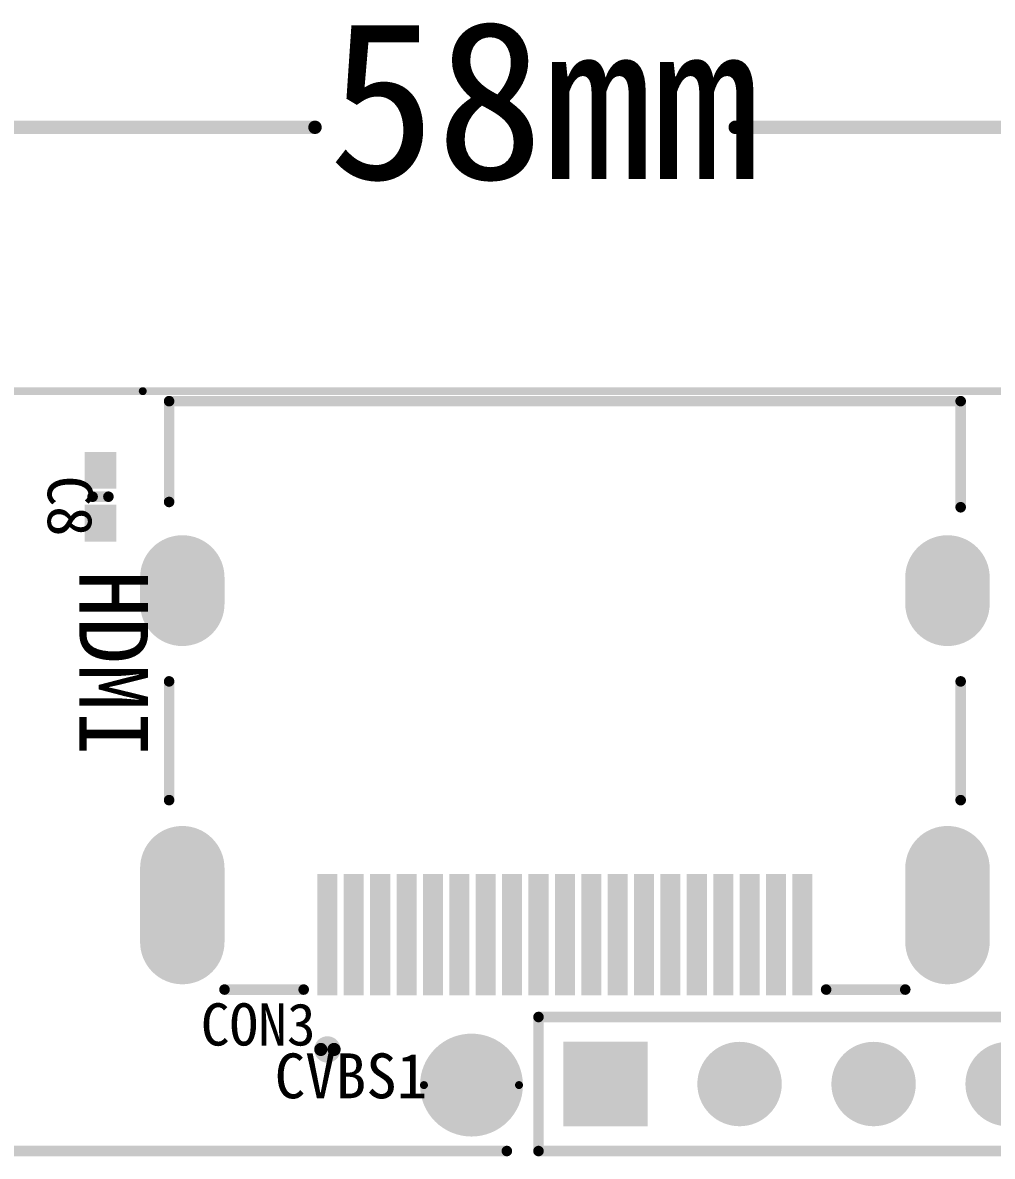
# Model space of a CAD drawing. Header units: millimetres. Extents: x 15 to 121, y 19 to 88.
# Drawn here: x 68.13 to 86.5, y 66.9 to 88.38 of the extents above; entities that cross this region are included whole.
import ezdxf

# ---------------------------------------------------------------- set-up
doc = ezdxf.new("R2010")
doc.units = ezdxf.units.MM
for name, color, linetype in [('KeepOutLayer', 6, 'Continuous'), ('Mechanical2', 216, 'Continuous'), ('TopOverlay', 2, 'Continuous'), ('TopPaste', 8, 'Continuous'), ('TopSolder', 216, 'Continuous')]:
    doc.layers.add(name, color=color, linetype=linetype)

# ---------------------------------------------------------------- blocks, each defined once
blk = doc.blocks.new('HDR1X7_5')
at = {"layer": 'TopOverlay', "const_width": 0.2}
for points in [[(-1.27, -1.27), (-1.27, 1.27)], [(-1.27, 1.27), (16.51, 1.27)], [(16.51, -1.27), (16.51, 1.27)], [(-1.27, -1.27), (16.51, -1.27)]]:
    blk.add_lwpolyline(points, dxfattribs=at)
at = {"layer": 'TopOverlay', "const_width": 0.1}
for points in [[(-1.32, 1.27, 1), (-1.22, 1.27, 1)], [(-1.32, 1.27, 1), (-1.22, 1.27, 1)], [(16.46, 1.27, 1), (16.56, 1.27, 1)], [(16.46, 1.27, 1), (16.56, 1.27, 1)], [(-1.32, -1.27, 1), (-1.22, -1.27, 1)], [(-1.32, -1.27, 1), (-1.22, -1.27, 1)], [(16.46, -1.27, 1), (16.56, -1.27, 1)], [(16.46, -1.27, 1), (16.56, -1.27, 1)]]:
    blk.add_lwpolyline(points, format="xyb", close=True, dxfattribs=at)
at = {"layer": 'TopSolder', "const_width": 0.8}
for points in [[(2.14, 0, 1), (2.94, 0, 1)], [(4.68, 0, 1), (5.48, 0, 1)], [(7.22, 0, 1), (8.02, 0, 1)], [(9.76, 0, 1), (10.56, 0, 1)], [(12.3, 0, 1), (13.1, 0, 1)], [(14.84, 0, 1), (15.64, 0, 1)]]:
    blk.add_lwpolyline(points, format="xyb", close=True, dxfattribs=at)
at = {"layer": 'TopSolder'}
blk.add_solid([(-0.8, -0.8), (0.8, -0.8), (-0.8, 0.8), (0.8, 0.8)], dxfattribs=at)
blk = doc.blocks.new('FD05015_19_16')
at = {"layer": 'TopOverlay'}
for points, const_width in [([(4.625, 1.975, 1), (4.375, 1.975, 1)], 0.25), ([(4.312, 1.975, 1), (4.437, 1.975, 1)], 0.125), ([(4.563, 1.975, 1), (4.687, 1.975, 1)], 0.125), ([(-6.5, 0.84, 1), (-6.4, 0.84, 1)], 0.1), ([(-5, 0.84, 1), (-4.9, 0.84, 1)], 0.1), ([(4.9, 0.84, 1), (5, 0.84, 1)], 0.1), ([(6.4, 0.84, 1), (6.5, 0.84, 1)], 0.1), ([(-7.55, -2.75, 1), (-7.45, -2.75, 1)], 0.1), ([(7.45, -2.75, 1), (7.55, -2.75, 1)], 0.1), ([(-7.55, -5, 1), (-7.45, -5, 1)], 0.1), ([(7.45, -5, 1), (7.55, -5, 1)], 0.1), ([(-7.55, -8.3, 1), (-7.45, -8.3, 1)], 0.1), ([(7.45, -8.4, 1), (7.55, -8.4, 1)], 0.1), ([(-7.55, -10.31, 1), (-7.45, -10.31, 1)], 0.1), ([(-7.55, -10.31, 1), (-7.45, -10.31, 1)], 0.1), ([(7.45, -10.31, 1), (7.55, -10.31, 1)], 0.1), ([(7.45, -10.31, 1), (7.55, -10.31, 1)], 0.1)]:
    blk.add_lwpolyline(points, format="xyb", close=True, dxfattribs=dict(at, const_width=const_width))
at = {"layer": 'TopOverlay', "const_width": 0.2}
for points in [[(-4.95, 0.84), (-6.45, 0.84)], [(6.45, 0.84), (4.95, 0.84)], [(-7.5, -2.75), (-7.5, -5)], [(7.5, -2.75), (7.5, -5)], [(-7.5, -8.3), (-7.5, -10.31)], [(7.5, -8.4), (7.5, -10.31)], [(7.5, -10.31), (-7.5, -10.31)]]:
    blk.add_lwpolyline(points, dxfattribs=at)
at = {"layer": 'TopPaste'}
for points in [[(-4.64, -1.3), (-4.36, -1.3), (-4.64, 0.9), (-4.36, 0.9)], [(-4.14, -1.3), (-3.86, -1.3), (-4.14, 0.9), (-3.86, 0.9)], [(-3.64, -1.3), (-3.36, -1.3), (-3.64, 0.9), (-3.36, 0.9)], [(-3.14, -1.3), (-2.86, -1.3), (-3.14, 0.9), (-2.86, 0.9)], [(-2.64, -1.3), (-2.36, -1.3), (-2.64, 0.9), (-2.36, 0.9)], [(-2.14, -1.3), (-1.86, -1.3), (-2.14, 0.9), (-1.86, 0.9)], [(-1.64, -1.3), (-1.36, -1.3), (-1.64, 0.9), (-1.36, 0.9)], [(-1.14, -1.3), (-0.86, -1.3), (-1.14, 0.9), (-0.86, 0.9)], [(-0.64, -1.3), (-0.36, -1.3), (-0.64, 0.9), (-0.36, 0.9)], [(-0.14, -1.3), (0.14, -1.3), (-0.14, 0.9), (0.14, 0.9)], [(0.36, -1.3), (0.64, -1.3), (0.36, 0.9), (0.64, 0.9)], [(0.86, -1.3), (1.14, -1.3), (0.86, 0.9), (1.14, 0.9)], [(1.36, -1.3), (1.64, -1.3), (1.36, 0.9), (1.64, 0.9)], [(1.86, -1.3), (2.14, -1.3), (1.86, 0.9), (2.14, 0.9)], [(2.36, -1.3), (2.64, -1.3), (2.36, 0.9), (2.64, 0.9)], [(2.86, -1.3), (3.14, -1.3), (2.86, 0.9), (3.14, 0.9)], [(3.36, -1.3), (3.64, -1.3), (3.36, 0.9), (3.64, 0.9)], [(3.86, -1.3), (4.14, -1.3), (3.86, 0.9), (4.14, 0.9)], [(4.36, -1.3), (4.64, -1.3), (4.36, 0.9), (4.64, 0.9)]]:
    blk.add_solid(points, dxfattribs=at)
at = {"layer": 'TopSolder', "const_width": 1.6}
for points in [[(-7.25, -0.06), (-7.25, -1.46)], [(7.25, -0.06), (7.25, -1.46)], [(-7.25, -6.47), (-7.25, -6.97)], [(7.25, -6.47), (7.25, -6.97)]]:
    blk.add_lwpolyline(points, dxfattribs=at)
at = {"layer": 'TopSolder', "const_width": 0.8}
for points in [[(-7.65, -0.06, 1), (-6.85, -0.06, 1)], [(6.85, -0.06, 1), (7.65, -0.06, 1)], [(-7.65, -1.46, 1), (-6.85, -1.46, 1)], [(6.85, -1.46, 1), (7.65, -1.46, 1)], [(-7.65, -6.47, 1), (-6.85, -6.47, 1)], [(6.85, -6.47, 1), (7.65, -6.47, 1)], [(-7.65, -6.97, 1), (-6.85, -6.97, 1)], [(6.85, -6.97, 1), (7.65, -6.97, 1)]]:
    blk.add_lwpolyline(points, format="xyb", close=True, dxfattribs=at)
at = {"layer": 'TopSolder'}
for points in [[(-4.69, -1.35), (-4.31, -1.35), (-4.69, 0.95), (-4.31, 0.95)], [(-4.19, -1.35), (-3.81, -1.35), (-4.19, 0.95), (-3.81, 0.95)], [(-3.69, -1.35), (-3.31, -1.35), (-3.69, 0.95), (-3.31, 0.95)], [(-3.19, -1.35), (-2.81, -1.35), (-3.19, 0.95), (-2.81, 0.95)], [(-2.69, -1.35), (-2.31, -1.35), (-2.69, 0.95), (-2.31, 0.95)], [(-2.19, -1.35), (-1.81, -1.35), (-2.19, 0.95), (-1.81, 0.95)], [(-1.69, -1.35), (-1.31, -1.35), (-1.69, 0.95), (-1.31, 0.95)], [(-1.19, -1.35), (-0.81, -1.35), (-1.19, 0.95), (-0.81, 0.95)], [(-0.69, -1.35), (-0.31, -1.35), (-0.69, 0.95), (-0.31, 0.95)], [(-0.19, -1.35), (0.19, -1.35), (-0.19, 0.95), (0.19, 0.95)], [(0.31, -1.35), (0.69, -1.35), (0.31, 0.95), (0.69, 0.95)], [(0.81, -1.35), (1.19, -1.35), (0.81, 0.95), (1.19, 0.95)], [(1.31, -1.35), (1.69, -1.35), (1.31, 0.95), (1.69, 0.95)], [(1.81, -1.35), (2.19, -1.35), (1.81, 0.95), (2.19, 0.95)], [(2.31, -1.35), (2.69, -1.35), (2.31, 0.95), (2.69, 0.95)], [(2.81, -1.35), (3.19, -1.35), (2.81, 0.95), (3.19, 0.95)], [(3.31, -1.35), (3.69, -1.35), (3.31, 0.95), (3.69, 0.95)], [(3.81, -1.35), (4.19, -1.35), (3.81, 0.95), (4.19, 0.95)], [(4.31, -1.35), (4.69, -1.35), (4.31, 0.95), (4.69, 0.95)]]:
    blk.add_solid(points, dxfattribs=at)
blk = doc.blocks.new('TP_H1_0_L1_6_40')
at = {"layer": 'TopOverlay'}
for points, const_width in [([(0.9, 0, 1), (-0.9, 0, 1)], 0.15), ([(-0.938, 0, 1), (-0.863, 0, 1)], 0.075), ([(0.863, 0, 1), (0.938, 0, 1)], 0.075)]:
    blk.add_lwpolyline(points, format="xyb", close=True, dxfattribs=dict(at, const_width=const_width))
at = {"layer": 'TopSolder', "const_width": 0.85}
blk.add_lwpolyline([(-0.425, 0, 1), (0.425, 0, 1)], format="xyb", close=True, dxfattribs=at)
blk = doc.blocks.new('HEAT_SINK_40X40_55MM_192')
at = {"layer": 'TopOverlay', "const_width": 0.2}
blk.add_lwpolyline([(11.5, -13.6), (-1.9, -13.6)], dxfattribs=at)
at = {"layer": 'TopOverlay', "const_width": 0.1}
blk.add_lwpolyline([(-1.95, -13.6, 1), (-1.85, -13.6, 1)], format="xyb", close=True, dxfattribs=at)
blk = doc.blocks.new('CAPC1005L_291')
at = {"layer": 'TopOverlay', "const_width": 0.2}
blk.add_lwpolyline([(0, -0.15), (0, 0.15)], dxfattribs=at)
at = {"layer": 'TopOverlay', "const_width": 0.1}
for points in [[(-0.05, 0.15, 1), (0.05, 0.15, 1)], [(-0.05, -0.15, 1), (0.05, -0.15, 1)]]:
    blk.add_lwpolyline(points, format="xyb", close=True, dxfattribs=at)
at = {"layer": 'TopPaste'}
for points in [[(-0.2, -0.25), (-0.2, 0.25), (-0.8, -0.25), (-0.8, 0.25)], [(0.8, -0.25), (0.8, 0.25), (0.2, -0.25), (0.2, 0.25)]]:
    blk.add_solid(points, dxfattribs=at)
at = {"layer": 'TopSolder'}
for points in [[(-0.15, -0.3), (-0.15, 0.3), (-0.85, -0.3), (-0.85, 0.3)], [(0.85, -0.3), (0.85, 0.3), (0.15, -0.3), (0.15, 0.3)]]:
    blk.add_solid(points, dxfattribs=at)

msp = doc.modelspace()

# ---------------------------------------------------------------- linework, layer by layer
at = {"layer": 'KeepOutLayer', "const_width": 0.15}
for points in [[(28.4, 81.4), (70.4, 81.4)], [(70.4, 81.4), (107.6, 81.4)]]:
    msp.add_lwpolyline(points, dxfattribs=at)
at = {"layer": 'KeepOutLayer', "const_width": 0.075}
msp.add_lwpolyline([(70.363, 81.4, 1), (70.438, 81.4, 1)], format="xyb", close=True, dxfattribs=at)
msp.add_lwpolyline([(70.363, 81.4, 1), (70.438, 81.4, 1)], format="xyb", close=True, dxfattribs=at)
at = {"layer": 'Mechanical2', "const_width": 0.254}
for points in [[(48.9, 86.4), (73.664, 86.4)], [(81.628, 86.4), (106.9, 86.4)]]:
    msp.add_lwpolyline(points, dxfattribs=at)
at = {"layer": 'Mechanical2', "const_width": 0.127}
for points in [[(73.601, 86.4, 1), (73.728, 86.4, 1)], [(81.564, 86.4, 1), (81.691, 86.4, 1)]]:
    msp.add_lwpolyline(points, format="xyb", close=True, dxfattribs=at)

# ---------------------------------------------------------------- block references
for name, p, rotation in [('FD05015_19_16', (78.4, 70.9), 180), ('CAPC1005L_291', (69.6, 79.4), 270), ('HDR1X7_5', (79.17, 68.27), 360), ('HEAT_SINK_40X40_55MM_192', (75.4, 53.4), 180)]:
    msp.add_blockref(name, p, dxfattribs=dict(rotation=rotation))
msp.add_blockref('TP_H1_0_L1_6_40', (76.63, 68.25))

# ---------------------------------------------------------------- texts
at = {"layer": 'Mechanical2'}
msp.add_text('58mm', height=3, dxfattribs=at).set_placement((73.918, 85.42))
at = {"layer": 'TopOverlay'}
for s, height, p in [('C8', 0.85, (68.6, 79.8)), ('HDMI', 1.3, (69.2, 78))]:
    msp.add_text(s, height=height, rotation=270, dxfattribs=at).set_placement(p)
for s, height, p in [('CON3', 0.8, (71.5, 69)), ('CVBS1', 0.85, (72.9, 68))]:
    msp.add_text(s, height=height, dxfattribs=at).set_placement(p)

doc.saveas('drawing.dxf')
